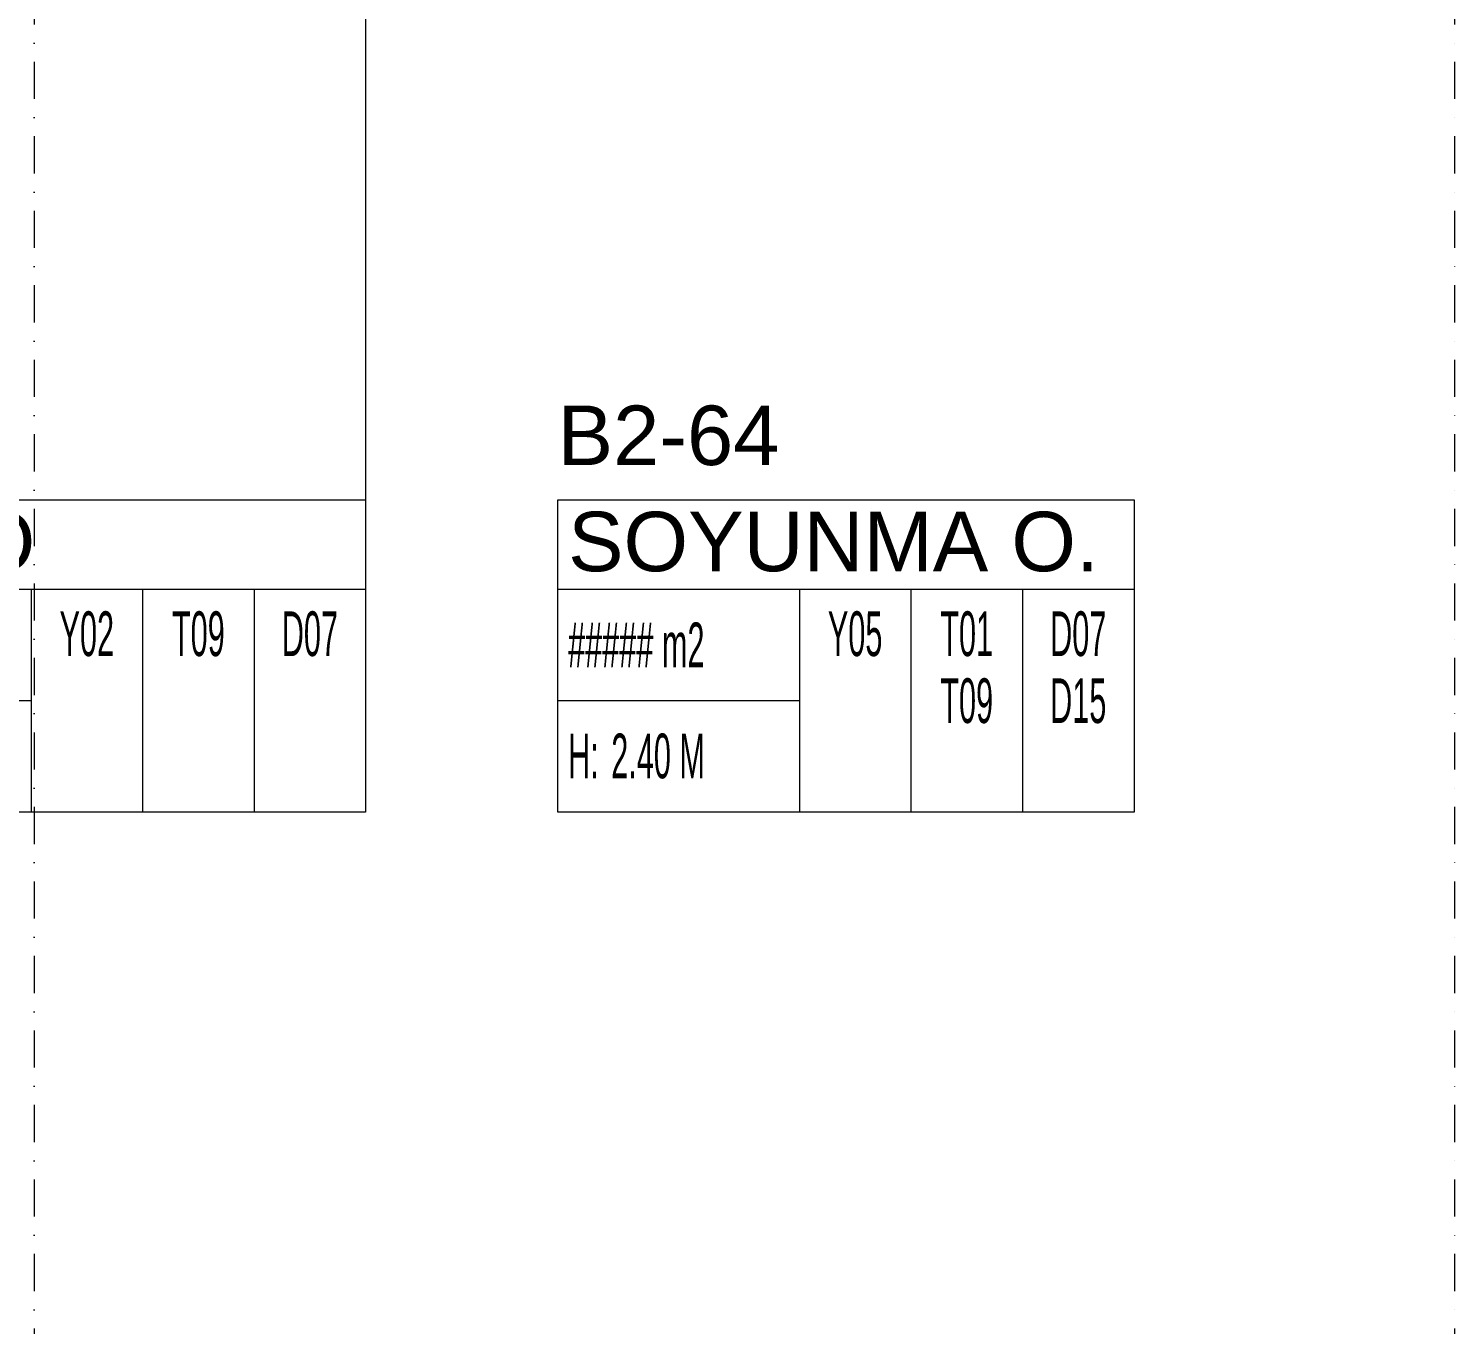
# Model space of a CAD drawing. Header units: metres. Extents: x -13194 to 152406, y -14653 to 29421.
# Drawn here: x 7521 to 8480, y -1500 to -629 of the extents above; entities that cross this region are included whole.
import ezdxf
from ezdxf.enums import TextEntityAlignment as Align

# ---------------------------------------------------------------- set-up
doc = ezdxf.new("R2010")
doc.units = ezdxf.units.M
doc.header["$LTSCALE"] = 100
doc.header["$MEASUREMENT"] = 0
doc.linetypes.add('DASHDOT2', pattern=[0.5, 0.25, -0.125, 0, -0.125])
doc.layers.get('0').update_dxf_attribs({"color": 9, "lineweight": 9})
doc.layers.add('21_mahal200', color=9, linetype='Continuous', lineweight=9)
doc.layers.add('24', color=9, linetype='DASHDOT2', lineweight=9)
doc.styles.add('Arial', font='arial.ttf', dxfattribs={"height": 2.5})
doc.styles.add('MuuM_TEXT-STANDART', font='ARIALN.TTF')
doc.dimstyles.new('MuuM_DIM200', dxfattribs={"dimscale": 20, "dimtxt": 2, "dimasz": 1, "dimexe": 1, "dimexo": 1, "dimgap": 1, "dimtad": 1, "dimdec": 1, "dimrnd": 0.5, "dimdsep": 46, "dimtxsty": 'MuuM_TEXT-STANDART', "dimblk": 'ARCHTICK', "dimcen": 0, "dimdle": 0.15, "dimclrd": 256, "dimclre": 256, "dimclrt": 256, "dimadec": 0, "dimazin": 0, "dimtfac": 5, "dimtdec": 1, "dimtix": 1, "dimtmove": 2, "dimatfit": 3, "dimldrblk": 'DOT', "dimfxl": 3, "dimfxlon": 1, "dimtolj": 1, "dimlwd": -1, "dimlwe": -1, "dimarcsym": 0})

# ---------------------------------------------------------------- blocks, each defined once
blk = doc.blocks.new('p-akslar_yeni')
at = {"layer": '24'}
for points in [[(13940, -8575), (13940, -11854.65), (14040, -11854.65), (14040, -11897.18)], [(14895, -8575), (14895, -11897.18)]]:
    blk.add_lwpolyline(points, dxfattribs=at)
blk = doc.blocks.new('0_roomno2')
blk.add_lwpolyline([(19.375, -10.5), (0, -10.5), (0, 0), (19.375, 0)], close=True)
for points in [[(0, -3), (19.375, -3)], [(8.125, -3), (8.125, -10.5)], [(11.875, -3), (11.875, -10.5)], [(15.625, -3), (15.625, -10.5)], [(0, -6.75), (8.125, -6.75)]]:
    blk.add_lwpolyline(points)
at = {"style": 'MuuM_TEXT-STANDART', "width": 0.6}
blk.add_text('H:', height=1.5, dxfattribs=at).set_placement((0.35, -8.608), align=Align.MIDDLE_LEFT)
at = {"style": 'Arial'}
blk.add_attdef('ODANO', (0, 1.17), '', height=2, dxfattribs=at)
blk.add_attdef('MEKANADI', text='', height=2, dxfattribs=at).set_placement((0.35, -3), align=Align.BOTTOM_LEFT)
at = {"style": 'MuuM_TEXT-STANDART', "width": 0.6}
for tag, p in [('YER01', (10, -4.5)), ('TAVAN01', (13.75, -4.5)), ('DUVAR01', (17.5, -4.5)), ('YER02', (10, -6.75)), ('TAVAN02', (13.75, -6.75)), ('DUVAR02', (17.5, -6.75)), ('YER03', (10, -9)), ('TAVAN03', (13.75, -9)), ('DUVAR03', (17.5, -9))]:
    blk.add_attdef(tag, text='', height=1.5, dxfattribs=at).set_placement(p, align=Align.MIDDLE_CENTER)
for tag, p in [('M2', (0.35, -4.875)), ('TEMIZTAVANYUKSEKLIGI', (1.8, -8.608))]:
    blk.add_attdef(tag, text='', height=1.5, dxfattribs=at).set_placement(p, align=Align.MIDDLE_LEFT)
blk = doc.blocks.new('_ArchTick')
at = {"color": 0, "linetype": 'ByBlock', "const_width": 0.15}
blk.add_lwpolyline([(-0.5, -0.5), (0.5, 0.5)], dxfattribs=at)
blk = doc.blocks.new('_Dot')
at = {"color": 0, "linetype": 'ByBlock', "lineweight": -2}
blk.add_line((-0.5, 0), (-1, 0), dxfattribs=at)
at = {"color": 0, "linetype": 'ByBlock', "const_width": 0.5}
blk.add_lwpolyline([(-0.25, 0, 1), (0.25, 0, 1)], format="xyb", close=True, dxfattribs=at)
blk = doc.blocks.new('2.bod.Mimari')
at = {"layer": '21_mahal200'}
ref = blk.add_blockref('0_roomno2', (7360.43, -9575.88), dxfattribs=dict(at, xscale=20, yscale=20, zscale=20))
ref.add_attrib('ODANO', 'B2-63', (7360.43, -9552.48), dxfattribs={"layer": '0', "height": 40, "style": 'Arial'})
ref.add_attrib('MEKANADI', 'DEPO', dxfattribs={"layer": '0', "height": 40, "style": 'Arial'}).set_placement((7367.43, -9635.88), align=Align.BOTTOM_LEFT)
ref.add_attrib('M2', '##### m2', dxfattribs={"layer": '0', "height": 30, "style": 'MuuM_TEXT-STANDART', "width": 0.6}).set_placement((7367.43, -9673.38), align=Align.MIDDLE_LEFT)
ref.add_attrib('TEMIZTAVANYUKSEKLIGI', '5.40 M', dxfattribs={"layer": '0', "height": 30, "style": 'MuuM_TEXT-STANDART', "width": 0.6}).set_placement((7396.43, -9748.04), align=Align.MIDDLE_LEFT)
ref.add_attrib('YER01', 'Y02', dxfattribs={"layer": '0', "height": 30, "style": 'MuuM_TEXT-STANDART', "width": 0.6}).set_placement((7560.43, -9665.88), align=Align.MIDDLE_CENTER)
ref.add_attrib('TAVAN01', 'T09', dxfattribs={"layer": '0', "height": 30, "style": 'MuuM_TEXT-STANDART', "width": 0.6}).set_placement((7635.43, -9665.88), align=Align.MIDDLE_CENTER)
ref.add_attrib('DUVAR01', 'D07', dxfattribs={"layer": '0', "height": 30, "style": 'MuuM_TEXT-STANDART', "width": 0.6}).set_placement((7710.43, -9665.88), align=Align.MIDDLE_CENTER)
ref = blk.add_blockref('0_roomno2', (7877.03, -9575.88), dxfattribs=dict(at, xscale=20, yscale=20, zscale=20))
ref.add_attrib('ODANO', 'B2-64', (7877.03, -9552.48), dxfattribs={"layer": '0', "height": 40, "style": 'Arial'})
ref.add_attrib('MEKANADI', 'SOYUNMA O.', dxfattribs={"layer": '0', "height": 40, "style": 'Arial'}).set_placement((7884.03, -9635.88), align=Align.BOTTOM_LEFT)
ref.add_attrib('M2', '##### m2', dxfattribs={"layer": '0', "height": 30, "style": 'MuuM_TEXT-STANDART', "width": 0.6}).set_placement((7884.03, -9673.38), align=Align.MIDDLE_LEFT)
ref.add_attrib('TEMIZTAVANYUKSEKLIGI', '2.40 M', dxfattribs={"layer": '0', "height": 30, "style": 'MuuM_TEXT-STANDART', "width": 0.6}).set_placement((7913.03, -9748.04), align=Align.MIDDLE_LEFT)
ref.add_attrib('YER01', 'Y05', dxfattribs={"layer": '0', "height": 30, "style": 'MuuM_TEXT-STANDART', "width": 0.6}).set_placement((8077.03, -9665.88), align=Align.MIDDLE_CENTER)
ref.add_attrib('TAVAN01', 'T01', dxfattribs={"layer": '0', "height": 30, "style": 'MuuM_TEXT-STANDART', "width": 0.6}).set_placement((8152.03, -9665.88), align=Align.MIDDLE_CENTER)
ref.add_attrib('DUVAR01', 'D07', dxfattribs={"layer": '0', "height": 30, "style": 'MuuM_TEXT-STANDART', "width": 0.6}).set_placement((8227.03, -9665.88), align=Align.MIDDLE_CENTER)
ref.add_attrib('TAVAN02', 'T09', dxfattribs={"layer": '0', "height": 30, "style": 'MuuM_TEXT-STANDART', "width": 0.6}).set_placement((8152.03, -9710.88), align=Align.MIDDLE_CENTER)
ref.add_attrib('DUVAR02', 'D15', dxfattribs={"layer": '0', "height": 30, "style": 'MuuM_TEXT-STANDART', "width": 0.6}).set_placement((8227.03, -9710.88), align=Align.MIDDLE_CENTER)
blk.add_leader([(7747.93, -9072.91), (7747.93, -9575.88)], dimstyle='MuuM_DIM200', override={"dimasz": 1, "dimfxl": 10}, dxfattribs=at)

msp = doc.modelspace()

# ---------------------------------------------------------------- block references
msp.add_blockref('2.bod.Mimari', (0, 8630))
at = {"layer": '24'}
msp.add_blockref('p-akslar_yeni', (-6415, 8575), dxfattribs=at)

doc.saveas('drawing.dxf')
